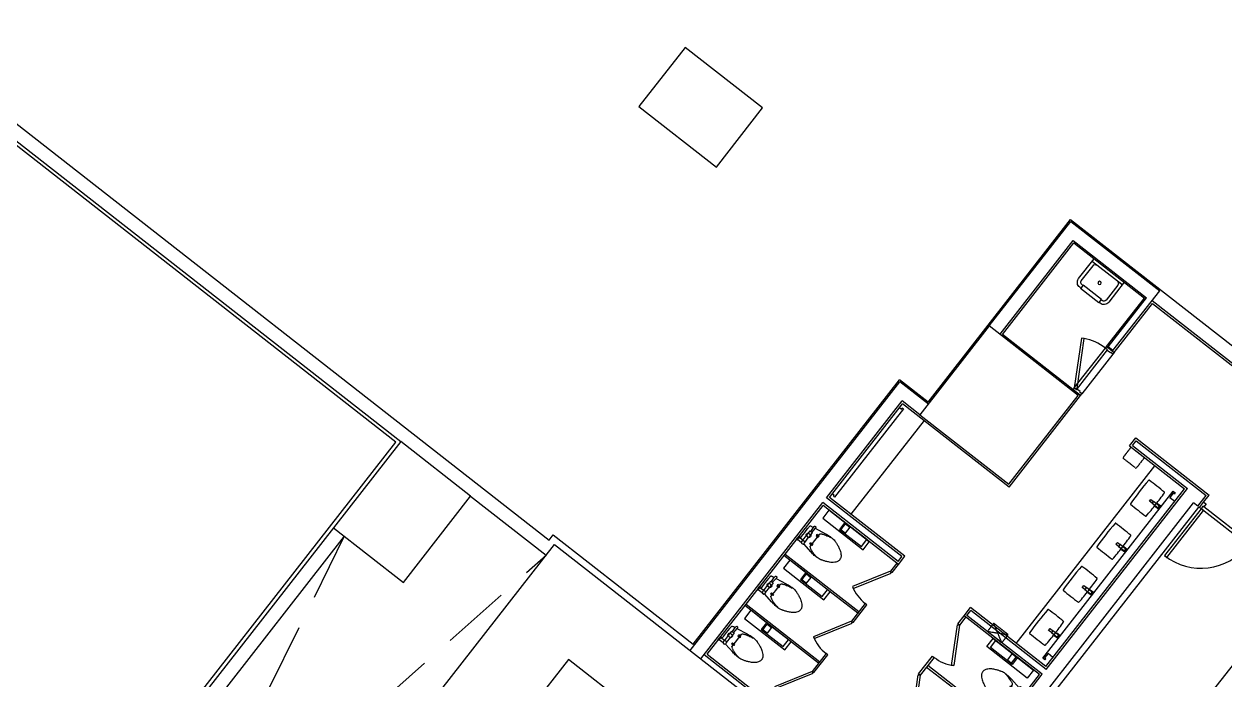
# Model space of a CAD drawing. Header units: millimetres. Extents: x -7448 to 427567, y 91657 to 341328.
# Drawn here: x 356012 to 373585, y 154262 to 163863 of the extents above; entities that cross this region are included whole.
import ezdxf

# ---------------------------------------------------------------- set-up
doc = ezdxf.new("R2010")
doc.units = ezdxf.units.MM
doc.header["$LTSCALE"] = 500
doc.header["$MEASUREMENT"] = 0
doc.linetypes.add('HIDDEN2', pattern=[0.188, 0.125, -0.063])
doc.linetypes.add('HOON1', pattern=[3, 2, -1])
doc.layers.add('e-plan', color=9, linetype='CONTINUOUS')

# ---------------------------------------------------------------- blocks, each defined once
blk = doc.blocks.new('2F 코어')
at = {"layer": 'e-plan'}
for p, q in [((-57274, -109649), (-51332, -102045)), ((-51332, -102045), (-45974, -106232)), ((-51126, -103729), (-54327, -107827)), ((-49077, -105330), (-51126, -103729))]:
    blk.add_line(p, q, dxfattribs=at)
blk = doc.blocks.new('A$C1B3C214D')
at = {"layer": 'e-plan'}
blk.add_line((10, 320), (550, 320), dxfattribs=at)
for points in [[(0, 370), (0, 0, 0.414214), (90, -90), (110, -90), (110, -95), (450, -95), (450, -90), (470, -90, 0.414214), (560, 0), (560, 370)], [(90, 320, 0.414214), (50, 280), (50, 0, 0.414214), (90, -40), (110, -40)], [(450, -40), (470, -40, 0.414214), (510, 0), (510, 280, 0.414214), (470, 320, 0.414214)]]:
    blk.add_lwpolyline(points, format="xyb", dxfattribs=at)
blk.add_lwpolyline([(110, -90), (110, -35), (450, -35), (450, -90)], dxfattribs=at)
blk.add_circle((280, 140), 25, dxfattribs=at)
for centre, start, end in [((10, 330), 180, 270), ((550, 330), 270, 0)]:
    blk.add_arc(centre, 10, start, end, dxfattribs=at)
blk = doc.blocks.new('CC-102P')
at = {"layer": 'e-plan'}
for p, q in [((9, 148), (9, 108)), ((84, 108), (30, 108)), ((79, 113), (79, 13)), ((119, 113), (119, 13)), ((229, 83), (189, 83)), ((189, 83), (189, 63)), ((189, 63), (229, 63)), ((219, 113), (219, -2)), ((229, 63), (229, 83)), ((79, -17), (79, -67)), ((79, -67), (119, -67)), ((119, -67), (119, -17)), ((189, -67), (229, -67)), ((189, -87), (189, -67)), ((229, -87), (189, -87)), ((219, -2), (219, -117)), ((229, -67), (229, -87))]:
    blk.add_line(p, q, dxfattribs=at)
blk.add_lwpolyline([(-1, 163), (-1, 93), (9, 98), (9, 108), (30, 108, 0.018932), (29, 73), (29, -2), (29, -77, 0.024922), (31, -123, 0.25497), (34, -127, 0.056948), (38, -128, 0.016043), (54, -132), (85, -137), (84, -152, 1.060552), (114, -152), (113, -143), (279, -172, 0.022182), (347, -181, 0.0294), (399, -182, 0.029565), (435, -179, 0.035314), (464, -172, 0.006976), (476, -168, 0.004694), (494, -162, 0.019426), (535, -146, 0.015468), (584, -122, 0.040875), (614, -103, 0.036447), (644, -77, 0.04843), (664, -52, 0.068612), (674, -32, 0.037226), (678, -16, 0.041311), (679, -2, 0.041311), (678, 13, 0.037226), (674, 28, 0.068612), (664, 48, 0.04843), (644, 73, 0.036447), (614, 99, 0.040875), (584, 118, 0.015468), (535, 142, 0.019426), (494, 158, 0.004694), (476, 164, 0.006976), (464, 168, 0.035314), (435, 175, 0.029565), (399, 178, 0.0294), (347, 177, 0.022182), (279, 168), (121, 140, 0.455372), (84, 148), (9, 148), (9, 158)], format="xyb", close=True, dxfattribs=at)
blk.add_lwpolyline([(89, -67), (85, -137, 1.060552)], format="xyb", dxfattribs=at)
blk.add_lwpolyline([(113, -143), (109, -67)], dxfattribs=at)
for centre in [(99, 128), (99, -2)]:
    blk.add_circle(centre, 25, dxfattribs=at)
for centre, radius, start, end in [((99, -2), 35, 124.8499, 235.1501), ((99, -2), 35, 304.8499, 55.1501), ((222, 113), 3.54, 126.8699, 180), ((325, -24), 174, 119.5675, 126.8699), ((473, -285), 475, 116.5651, 119.5675), ((396, -131), 303, 112.8053, 116.5651), ((370, -68), 234, 105.9454, 112.8053), ((470, -419), 599, 101.6565, 105.9454), ((417, -162), 337, 94.3987, 101.6565), ((231, -117), 12.3, 180, 225), ((261, -87), 54.8, 225, 245.9278), ((358, 129), 291, 245.9278, 249.444), ((453, 384), 564, 249.444, 251.9714), ((608, 860), 1064, 251.9714, 254.0546), ((543, 633), 828, 254.0546, 256.4166), ((406, 66), 244, 256.4166, 265.6013)]:
    blk.add_arc(centre, radius, start, end, dxfattribs=at)
blk = doc.blocks.new('A$C77C34C64')
at = {"layer": 'e-plan'}
for centre, radius, start, end in [((5047, 152), 5047, 178.3861, 181.6139), ((7, 294), 5, 92.6399, 178.3861), ((224, -4412), 4716, 90, 92.6399), ((224, -4412), 4716, 87.3601, 90), ((441, 294), 5, 1.6139, 87.3601), ((-4599, 152), 5047, 358.3861, 1.6139), ((7, 10), 5, 181.6139, 267.3601), ((224, 4716), 4716, 267.3601, 272.6399), ((441, 10), 5, 272.6399, 358.3861)]:
    blk.add_arc(centre, radius, start, end, dxfattribs=at)
blk = doc.blocks.new('수전')
at = {"layer": 'e-plan'}
for points in [[(-122, 17), (-172, 17), (-172, -17), (-122, -17)], [(-122, 17), (-12, 17), (-12, -17), (-122, -17)]]:
    blk.add_lwpolyline(points, close=True, dxfattribs=at)
blk.add_lwpolyline([(-58, -17), (-58, -29), (0, -29), (0, 29), (-58, 29), (-58, 17)], dxfattribs=at)
blk = doc.blocks.new('D800-140')
at = {"layer": 'e-plan'}
for p, q in [((30, 0), (770, 0)), ((30, -40), (770, -40))]:
    blk.add_line(p, q, dxfattribs=at)
for points in [[(50, -35), (690, 335), (670, 369), (30, 0)], [(0, -140), (30, -140), (30, -100), (40, -100), (40, -40), (30, -40), (30, 0), (0, 0)], [(800, -140), (770, -140), (770, -100), (760, -100), (760, -40), (770, -40), (770, 0), (800, 0)]]:
    blk.add_lwpolyline(points, close=True, dxfattribs=at)
blk.add_arc((30, 0), 740, 0, 26.9014, dxfattribs=at)
blk = doc.blocks.new('fsd1800')
at = {"layer": 'e-plan'}
for p, q in [((30, 0), (1770, 0)), ((45, -45), (1755, -45))]:
    blk.add_line(p, q, dxfattribs=at)
for points in [[(30, 870), (75, 870), (75, 0), (30, 0)], [(1770, 870), (1725, 870), (1725, 0), (1770, 0)]]:
    blk.add_lwpolyline(points, close=True, dxfattribs=at)
for points in [[(0, 0), (0, -100), (45, -100), (45, -45), (30, -45), (30, 0), (0, 0)], [(1800, 0), (1800, -100), (1755, -100), (1755, -45), (1770, -45), (1770, 0), (1800, 0)]]:
    blk.add_lwpolyline(points, dxfattribs=at)
for centre, start, end in [((30, 0), 0, 90), ((1770, 0), 90, 180)]:
    blk.add_arc(centre, 870, start, end, dxfattribs=at)
blk = doc.blocks.new('1~2F TC-140305')
at = {"layer": 'e-plan', "ltscale": 0.5, "elevation": 0}
blk.add_lwpolyline([(-48961, -96525), (-48284, -95658), (-49419, -94771), (-50096, -95638)], close=True, dxfattribs=at)
for points in [[(-43664, -99864), (-44964, -98848), (-45980, -100148), (-44680, -101164), (-43664, -99864)], [(-54568, -101801), (-53544, -102602), (-52559, -101341), (-53583, -100540), (-54568, -101801)]]:
    blk.add_lwpolyline(points, dxfattribs=at)

msp = doc.modelspace()

# ---------------------------------------------------------------- linework, layer by layer
at = {"layer": 'e-plan'}
for p, q in [((353807, 163785), (361529, 157752)), ((354032, 163863), (363701, 156308)), ((371339, 161001), (379432, 154678)), ((372532, 159815), (379309, 154520)), ((371958, 159032), (371503, 158449)), ((371959, 159082), (371888, 159138)), ((369193, 158059), (368121, 156687)), ((370540, 154797), (372572, 157398)), ((362553, 156951), (363657, 156089)), ((369190, 151639), (373216, 156793)), ((373224, 156787), (373216, 156793)), ((360544, 156491), (357078, 152054)), ((360702, 156368), (357235, 151931)), ((363701, 156308), (363763, 156387)), ((363763, 156387), (365811, 154787)), ((370608, 150531), (374651, 155672)), ((365972, 154635), (369187, 152123))]:
    msp.add_line(p, q, dxfattribs=at)
at = {"layer": 'e-plan', "ltscale": 0.5}
for p, q in [((369252, 158329), (371339, 161001)), ((370148, 159444), (371342, 160973)), ((371342, 160973), (372643, 159957)), ((370306, 159321), (371377, 160692)), ((370342, 159318), (371388, 160658)), ((371377, 160692), (372449, 159855)), ((371388, 160658), (372421, 159851)), ((371959, 159082), (372643, 159957)), ((371866, 159142), (372421, 159851)), ((371888, 159138), (372449, 159855)), ((371977, 159056), (372537, 159773)), ((372537, 159773), (379290, 154497)), ((371484, 158425), (370342, 159318)), ((365766, 154695), (368838, 158628)), ((365811, 154787), (368834, 158656)), ((369252, 158329), (368834, 158656)), ((369255, 158301), (368838, 158628)), ((371374, 158512), (371374, 158512)), ((367764, 156928), (368872, 158347)), ((369132, 158144), (368872, 158347)), ((370438, 157086), (371484, 158425)), ((367806, 156934), (368877, 158305)), ((370438, 157086), (368877, 158305)), ((372202, 157687), (372294, 157805)), ((372294, 157805), (373366, 156968)), ((372202, 157687), (373006, 157059)), ((372244, 157692), (372299, 157763)), ((372244, 157692), (373048, 157064)), ((372299, 157763), (373324, 156963)), ((368867, 156067), (367764, 156928)), ((368909, 156072), (367806, 156934)), ((370974, 154459), (373006, 157059)), ((370979, 154417), (373048, 157064)), ((373201, 156805), (373324, 156963)), ((373286, 156866), (373366, 156968)), ((365923, 154572), (367709, 156858)), ((366015, 154641), (367714, 156815)), ((368812, 155996), (367709, 156858)), ((368817, 155954), (367714, 156815)), ((369173, 151780), (373138, 156854)), ((373201, 156805), (373138, 156854)), ((368812, 155996), (368867, 156067)), ((368817, 155954), (368909, 156072)), ((369778, 155202), (369871, 155321)), ((370882, 154340), (369778, 155202)), ((369820, 155208), (369876, 155278)), ((370924, 154346), (369820, 155208)), ((370974, 154459), (369871, 155321)), ((370979, 154417), (369876, 155278)), ((366015, 154641), (369182, 152166)), ((369138, 152060), (370924, 154346)), ((369182, 152166), (370882, 154340))]:
    msp.add_line(p, q, dxfattribs=at)
at = {"layer": 'e-plan', "linetype": 'HOON1'}
for p, q in [((360702, 156368), (355251, 145331)), ((353281, 146870), (363657, 156089))]:
    msp.add_line(p, q, dxfattribs=at)
at = {"layer": 'e-plan', "linetype": 'HIDDEN2', "ltscale": 0.01}
for p, q in [((370332, 154807), (370213, 155092)), ((370120, 154974), (370425, 154925))]:
    msp.add_line(p, q, dxfattribs=at)
at = {"layer": 'e-plan'}
msp.add_lwpolyline([(378990, 138682), (377237, 136438), (369805, 136438), (369101, 136988), (365038, 131787), (359167, 136374), (358520, 135547), (356905, 136809), (357551, 137636), (352351, 141699), (355058, 145164), (352929, 146827), (356102, 150888), (355338, 151485), (356305, 152722), (357069, 152125), (361459, 157743), (353878, 163666)], dxfattribs=at)
at = {"layer": 'e-plan', "elevation": 0}
for points in [[(368834, 158250), (368862, 158228), (368862, 158228), (368862, 158228), (368874, 158244), (368890, 158232), (367880, 156939), (367864, 156951), (367877, 156967), (367877, 156967), (367877, 156967), (367849, 156989)], [(371079, 154593), (371008, 154648), (370958, 154585), (370974, 154573), (370962, 154557), (370930, 154582), (372839, 157024), (372870, 157000), (372858, 156984), (372842, 156996), (372793, 156933), (372864, 156878)]]:
    msp.add_lwpolyline(points, dxfattribs=at)
at = {"layer": 'e-plan', "linetype": 'HIDDEN2', "ltscale": 0.01}
msp.add_lwpolyline([(372289, 157365), (372110, 157505, -0.414214), (372109, 157519), (372225, 157669), (372420, 157517), (372303, 157367, -0.414214)], format="xyb", close=True, dxfattribs=at)
at = {"layer": 'e-plan', "elevation": 0}
for points in [[(367800, 156748), (367708, 156630), (368299, 156168), (368391, 156286)], [(368274, 156217), (368352, 156317), (368032, 156567), (367954, 156467)], [(368105, 156497), (368039, 156413), (367976, 156462), (368042, 156547)], [(367228, 156015), (367141, 156083), (367160, 156106), (368239, 155263), (368221, 155239), (367779, 155584), (367779, 155584), (367460, 155834)], [(367228, 156015), (367136, 155897), (367727, 155435), (367819, 155553)], [(368817, 155954), (368793, 155972), (368701, 155854), (368725, 155835)], [(367701, 155484), (367779, 155584), (367460, 155834), (367381, 155734)], [(367532, 155764), (367466, 155680), (367403, 155729), (367469, 155814)], [(368712, 155826), (368701, 155854), (368145, 155629), (368156, 155601)], [(366655, 155282), (366569, 155350), (366587, 155373), (367667, 154530), (367648, 154506), (367207, 154851), (367207, 154851), (366887, 155101)], [(368355, 155363), (368332, 155381), (368128, 155121), (368152, 155102)], [(366655, 155282), (366563, 155164), (367154, 154702), (367246, 154820)], [(369778, 155202), (369802, 155184), (369710, 155066), (369686, 155084)], [(367129, 154751), (367207, 154851), (366887, 155101), (366809, 155001)], [(366960, 155032), (366894, 154947), (366831, 154997), (366897, 155081)], [(368140, 155093), (368128, 155121), (367572, 154896), (367583, 154868)], [(369680, 155070), (369710, 155066), (369626, 154472), (369596, 154476)], [(370795, 154408), (370703, 154290), (370112, 154752), (370204, 154870)], [(370165, 154739), (370243, 154839), (370563, 154589), (370485, 154489)], [(367783, 154630), (367759, 154648), (367556, 154388), (367579, 154370)], [(370478, 154643), (370412, 154559), (370475, 154509), (370541, 154594)], [(369317, 154611), (369340, 154593), (369137, 154333), (369113, 154351)], [(370222, 153675), (370309, 153608), (370327, 153631), (369248, 154475), (369229, 154451), (369671, 154106), (369671, 154106), (369991, 153856)], [(367567, 154360), (367556, 154388), (367000, 154163), (367011, 154136)], [(369107, 154337), (369137, 154333), (369054, 153739), (369024, 153743)]]:
    msp.add_lwpolyline(points, close=True, dxfattribs=at)
at = {"layer": 'e-plan', "linetype": 'HIDDEN2', "ltscale": 0.01, "elevation": 0}
msp.add_lwpolyline([(370213, 155092), (370120, 154974), (370332, 154807), (370425, 154925)], close=True, dxfattribs=at)
at = {"layer": 'e-plan'}
for centre, start, end in [((368701, 155854), 202, 232), ((368128, 155121), 202, 232), ((369710, 155066), 232, 262)]:
    msp.add_arc(centre, 600, start, end, dxfattribs=at)

# ---------------------------------------------------------------- block references
for name in ['1~2F TC-140305', '2F 코어']:
    msp.add_blockref(name, (415112, 258292), dxfattribs=at)
at = {"layer": 'e-plan', "xscale": -1}
for name, p, rotation in [('A$C1B3C214D', (371897, 159791), 321.9999992138232), ('수전', (372640, 156786), 141.9999686836915), ('CC-102P', (367421, 156439), 141.999968675234), ('수전', (372148, 156156), 141.9999686836915), ('CC-102P', (366848, 155706), 141.999968675234), ('수전', (371655, 155525), 141.9999686836915), ('CC-102P', (366276, 154973), 141.999968675234), ('수전', (371163, 154895), 141.9999686836915)]:
    msp.add_blockref(name, p, dxfattribs=dict(at, rotation=rotation))
at = {"layer": 'e-plan'}
for name, p, rotation in [('D800-140', (371374, 158512), 52.00002885186027), ('A$C77C34C64', (372482, 157193), 231.9999686836915), ('fsd1800', (374643, 155679), 141.9999869105437), ('A$C77C34C64', (371990, 156563), 231.9999686836915), ('A$C77C34C64', (371497, 155932), 231.9999686836915), ('A$C77C34C64', (371005, 155302), 231.9999686836915), ('CC-102P', (370587, 153965), 141.9999686800539)]:
    msp.add_blockref(name, p, dxfattribs=dict(at, rotation=rotation))

doc.saveas('drawing.dxf')
